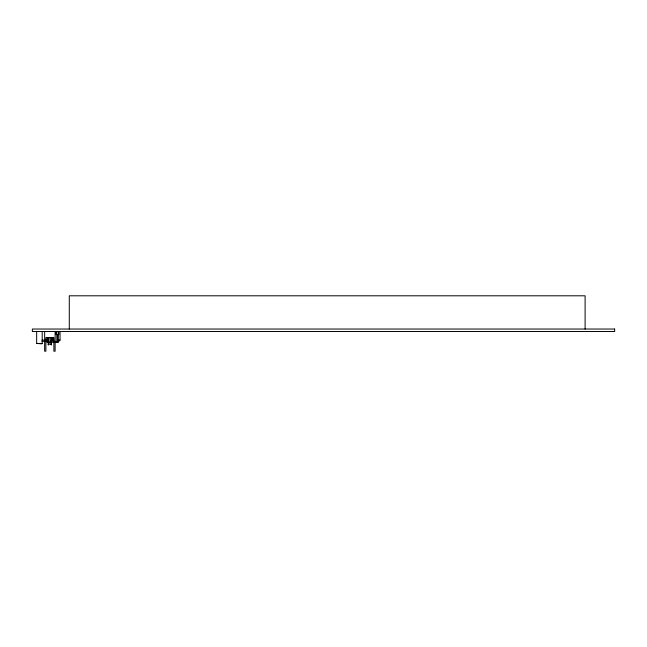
<?xml version="1.0" encoding="UTF-8"?>
<svg xmlns="http://www.w3.org/2000/svg" width="647" height="647" viewBox="0 0 647 647"><rect width="100%" height="100%" fill="white"/><g stroke="black" fill="none" stroke-linecap="round" stroke-linejoin="round"><path stroke-width="0.97" d="M49.018 337.661L49.018 344.43L48.274 345.045L48.161 337.661M51.606 337.661L51.477 345.045L50.741 344.43L50.741 337.661M57.704 334.58L57.575 341.964L56.839 341.349L56.839 334.58M58.82 341.349L60.05 340.12L60.05 331.499M42.201 331.499L42.201 343.444L41.586 343.816L36.661 343.444L36.661 331.499M51.428 342.578L52.051 342.214L52.051 337.346M58.19 331.499L58.206 342.214L54.817 342.578M41.918 340.12L47.959 340.12M50.984 340.12L52.997 340.12M58.036 340.12L60.05 340.12M42.079 341.349L47.983 341.349M53.887 341.349L55.116 341.349M56.839 341.349L57.704 341.349M47.126 337.346L47.126 342.214L52.051 342.214M53.28 337.346L53.28 342.214L58.206 342.214M50.506 342.578L47.126 342.214M36.661 343.444L42.201 343.444M48.153 344.43L49.018 344.43M50.741 344.43L51.606 344.43M53.28 342.214L53.895 342.578M585.106 329.04L585.106 295.8L69.286 295.8L69.286 329.04M58.812 331.499L58.812 334.58L55.731 334.58L55.731 331.499M56.346 331.499L56.346 334.58M55.116 331.499L55.116 351.2L53.887 351.2L53.887 337.661L45.88 337.661L45.88 351.2L44.651 351.2L44.651 331.499M614.65 329.04L32.35 329.04L32.35 331.499L614.65 331.499L614.65 329.04"/></g></svg>
